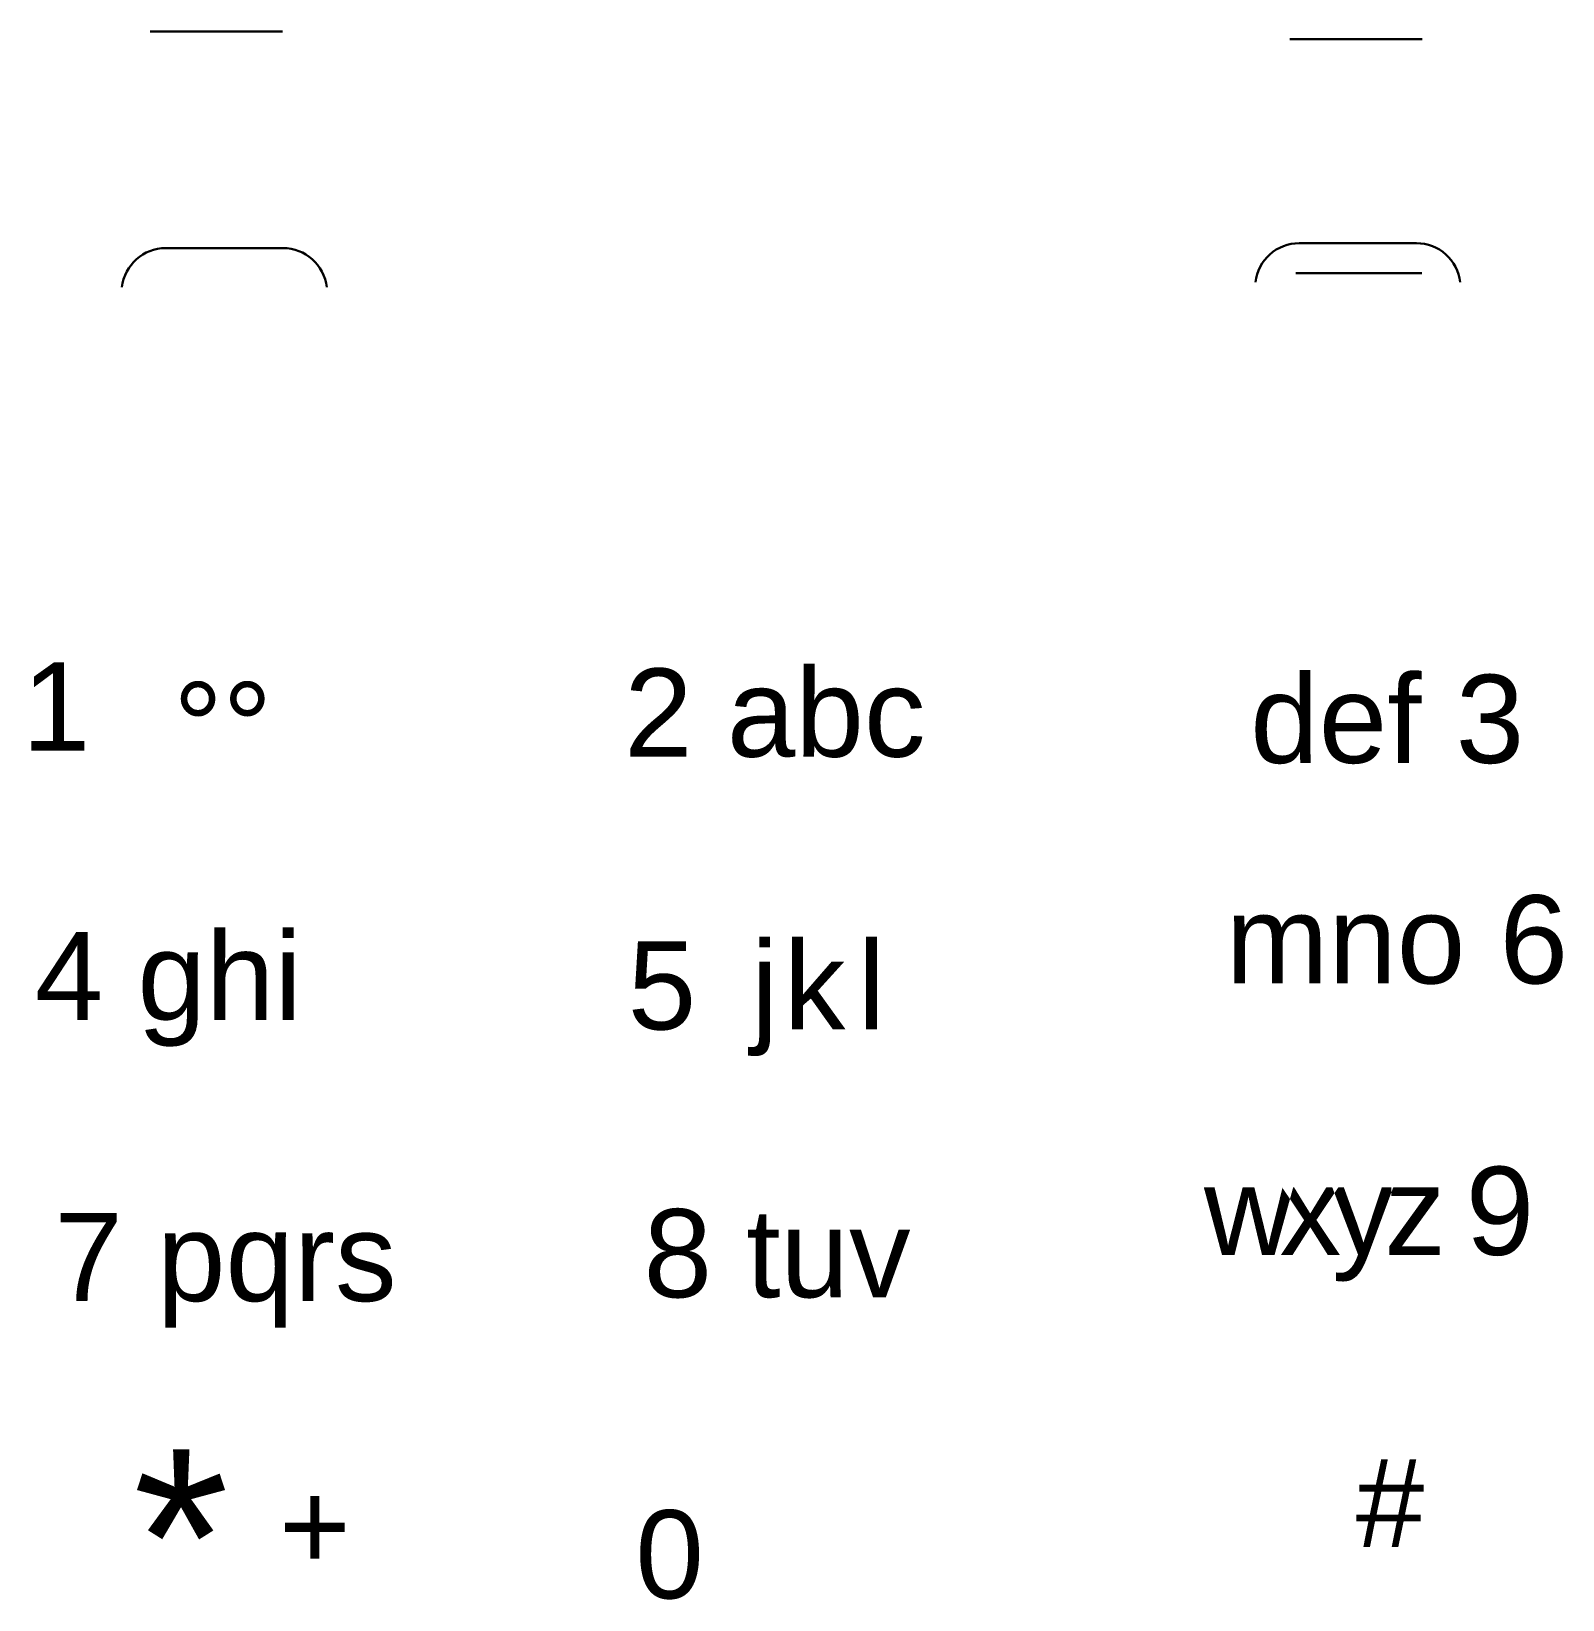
# Model space of a CAD drawing. Header units: inches. Extents: x 55.7 to 59.17, y 32.38 to 42.02.
# Drawn here: x 55.699 to 59.172, y 32.385 to 35.941 of the extents above; entities outside this region: 1.
import ezdxf

# ---------------------------------------------------------------- set-up
doc = ezdxf.new("R2010")
doc.units = ezdxf.units.IN
doc.header["$MEASUREMENT"] = 0
doc.layers.add('glavna', color=18, linetype='Continuous', lineweight=30)

msp = doc.modelspace()

# ---------------------------------------------------------------- linework, layer by layer
at = {"layer": 'glavna'}
for p, q in [((56.2686, 35.941), (55.9686, 35.941)), ((58.5533, 35.923), (58.8533, 35.923)), ((58.5665, 35.3928), (58.8526, 35.3928))]:
    msp.add_line(p, q, dxfattribs=at)
for points in [[(58.9395, 35.372, 0.381524), (58.8402, 35.4607), (58.5745, 35.4607, 0.381524), (58.4751, 35.372, 0.381524)], [(56.3688, 35.3609, 0.381524), (56.2694, 35.4496), (56.0037, 35.4496, 0.381524), (55.9044, 35.3609, 0.381524)]]:
    msp.add_lwpolyline(points, format="xyb", dxfattribs=at)

# ---------------------------------------------------------------- texts
at = {"layer": 'glavna', "attachment_point": 1}
for s, width, heights, insert, char_height in [('{\\fArial|b0|i0|c0|p34;\\T1.4;\\C7;NOKIA}', 1.292928, [0], (56.8742, 42.0209), 0.25), ('{\\fArial|b0|i0|c0|p34;1}', 0.743365, [0], (55.6777, 34.51), 0.2), ('{\\fArial|b0|i0|c238|p34;2 abc}', 0.97785, [0], (57.0434, 34.4961), 0.2), ('{\\fArial|b0|i0|c238|p34;°°}', 0.397274, [0], (56.0212, 34.4652), 0.2), ('{\\fArial|b0|i0|c238|p34;def 3}', 0.764527, [0], (58.4633, 34.4819), 0.2), ('{\\fArial|b0|i0|c238|p34;mno 6}', 1.07755, [0], (58.4076, 33.9819), 0.2), ('{\\fArial|b0|i0|c0|p34;4 ghi}', 0.962705, [0.2301], (55.7065, 33.8988), 0.2), ('{\\fArial|b0|i0|c0|p34;\\T1.2;5\\fArial|b0|i0|c238|p34; \\fArial|b0|i0|c0|p34;jkl}', 0.97785, [0], (57.0514, 33.8776), 0.2), ('{\\fArial|b0|i0|c0|p34;\\T0.8;wxyz 9}', 0.690826, [0], (58.3583, 33.3663), 0.2), ('{\\fArial|b0|i0|c238|p34;7 pqrs}', 1.152581, [0], (55.7508, 33.2616), 0.2), ('{\\fArial|b0|i0|c238|p34;8 tuv}', 0.97785, [0], (57.0873, 33.2702), 0.2), ('{\\fArial|b0|i0|c0|p34;*}', 0.318606, [0], (55.9295, 32.7251), 0.4), ('{\\fArial|b0|i0|c0|p34;#}', 0.137783, [0], (58.7026, 32.7041), 0.2), ('{\\fArial|b0|i0|c0|p34;+}', 0.282868, [0], (56.2604, 32.652), 0.2), ('{\\fArial|b0|i0|c0|p34;0}', 0.090984, [0], (57.0688, 32.5874), 0.2)]:
    msp.add_mtext_dynamic_manual_height_columns(s, width=width, gutter_width=1, heights=heights, dxfattribs=dict(at, insert=insert, char_height=char_height))

doc.saveas('drawing.dxf')
